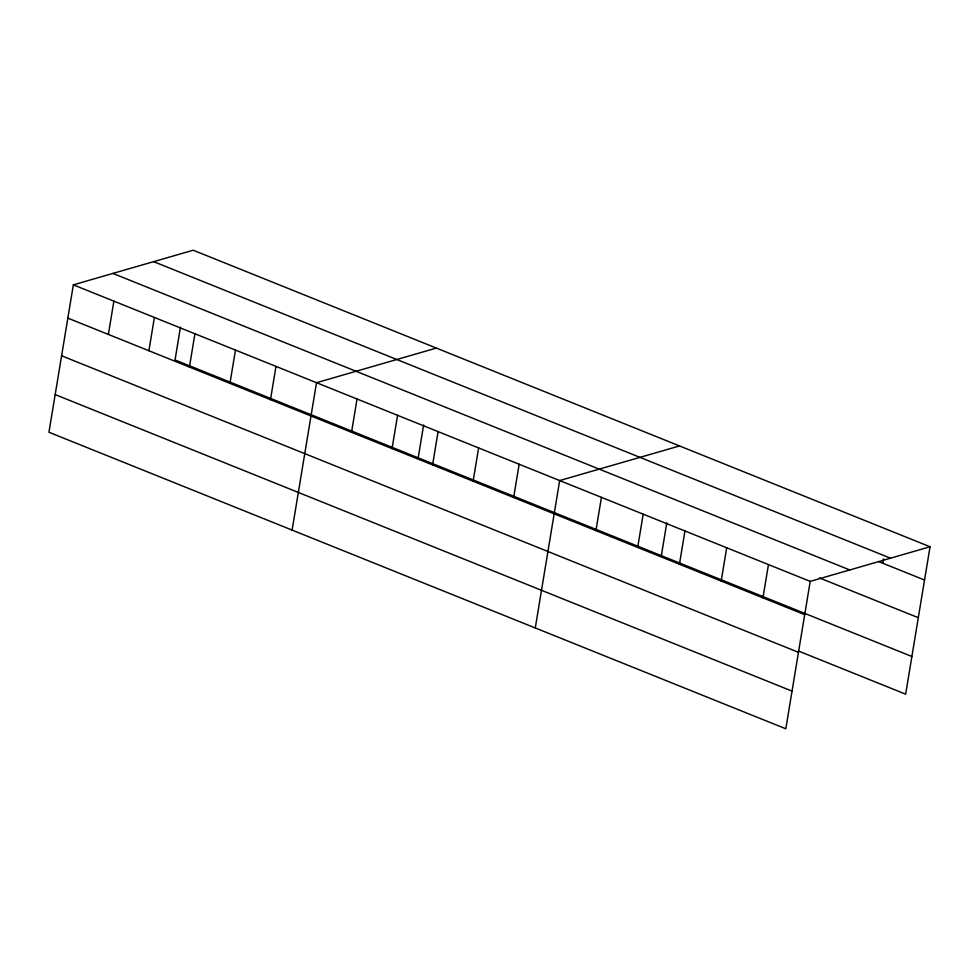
<?xml version="1.0" encoding="UTF-8"?>
<svg xmlns="http://www.w3.org/2000/svg" width="979" height="979" viewBox="0 0 979 979"><rect width="100%" height="100%" fill="white"/><g stroke="black" fill="none" stroke-linecap="round" stroke-linejoin="round"><path stroke-width="1.47" d="M930.05 546.759L193.193 250.22L73.352 284.84L48.95 432.241L785.807 728.78L810.208 581.379L930.05 546.759L905.648 694.16L798.472 651.023M108.375 334.426L113.882 301.153M148.894 350.739L154.401 317.465M180.466 327.133L175.033 359.966L911.877 656.493M189.424 367.052L194.931 333.778M229.955 383.364L235.462 350.078M270.473 399.665L275.992 366.391M292.109 530.092L316.511 382.703L436.353 348.083M351.534 432.29L357.041 399.016M392.053 448.602L397.572 415.316M418.192 457.817L423.626 424.984M432.583 464.903L438.09 431.629M473.114 481.215L478.621 447.941M513.645 497.528L519.151 464.254M535.28 627.955L559.67 480.554L679.524 445.934M595.917 530.642L601.436 497.356M637.672 547.445L643.191 514.171M661.351 555.668L666.785 522.847M679.438 564.247L684.945 530.973M721.193 581.049L726.699 547.775M762.947 597.851L768.454 564.577M882.789 563.231L883.499 558.887M153.642 261.65L890.498 558.189M878.616 561.554L924.543 580.033M112.903 273.422L849.76 569.949M819.484 577.928L918.302 617.7M73.352 284.84L810.208 581.379M67.845 318.126L804.701 614.653M61.604 355.781L798.46 652.32M55.179 394.586L792.035 691.113"/></g></svg>
